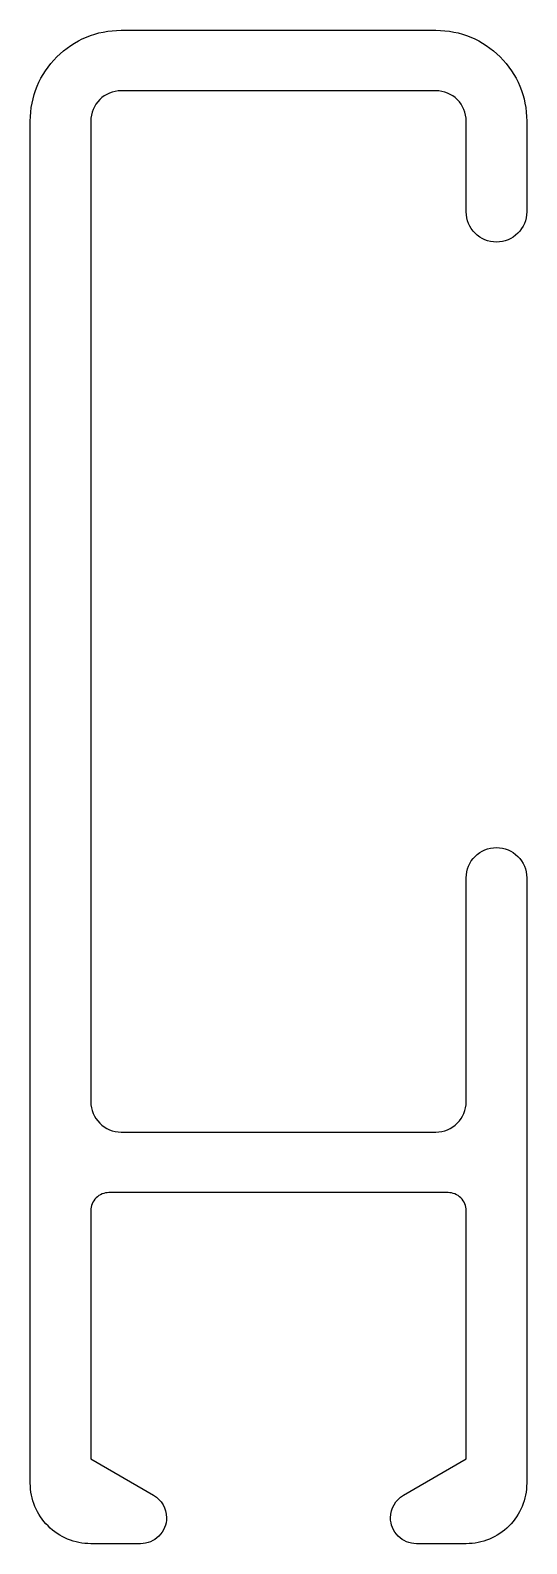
# Model space of a CAD drawing. Extents: x 547.2 to 555.4, y 694.5 to 719.5.
import ezdxf

# ---------------------------------------------------------------- set-up
doc = ezdxf.new("R2010")
doc.units = 0
doc.layers.get('0').update_dxf_attribs({"linetype": 'CONTINUOUS'})

msp = doc.modelspace()

# ---------------------------------------------------------------- linework, layer by layer
msp.add_lwpolyline([(548.226, 701.754, 0.414214), (548.726, 701.254), (553.926, 701.254, 0.414214), (554.426, 701.754), (554.426, 705.454, -0.414214), (554.926, 705.954, -0.414214), (555.426, 705.454), (555.426, 695.454, -0.414214), (554.426, 694.454), (553.606, 694.454, -0.414214), (553.176, 694.884), (553.176, 694.884, -0.267949), (553.391, 695.256), (554.426, 695.854), (554.426, 699.954, 0.414214), (554.126, 700.254), (548.526, 700.254, 0.414214), (548.226, 699.954), (548.226, 695.854), (549.261, 695.256, -0.267949), (549.476, 694.884), (549.476, 694.884, -0.414214), (549.046, 694.454), (548.226, 694.454, -0.414214), (547.226, 695.454), (547.226, 717.954, -0.414214), (548.726, 719.454), (553.926, 719.454, -0.414214), (555.426, 717.954), (555.426, 716.454, -0.414214), (554.926, 715.954, -0.414214), (554.426, 716.454), (554.426, 717.954, 0.414214), (553.926, 718.454), (548.726, 718.454, 0.414214), (548.226, 717.954)], format="xyb", close=True)

doc.saveas('drawing.dxf')
